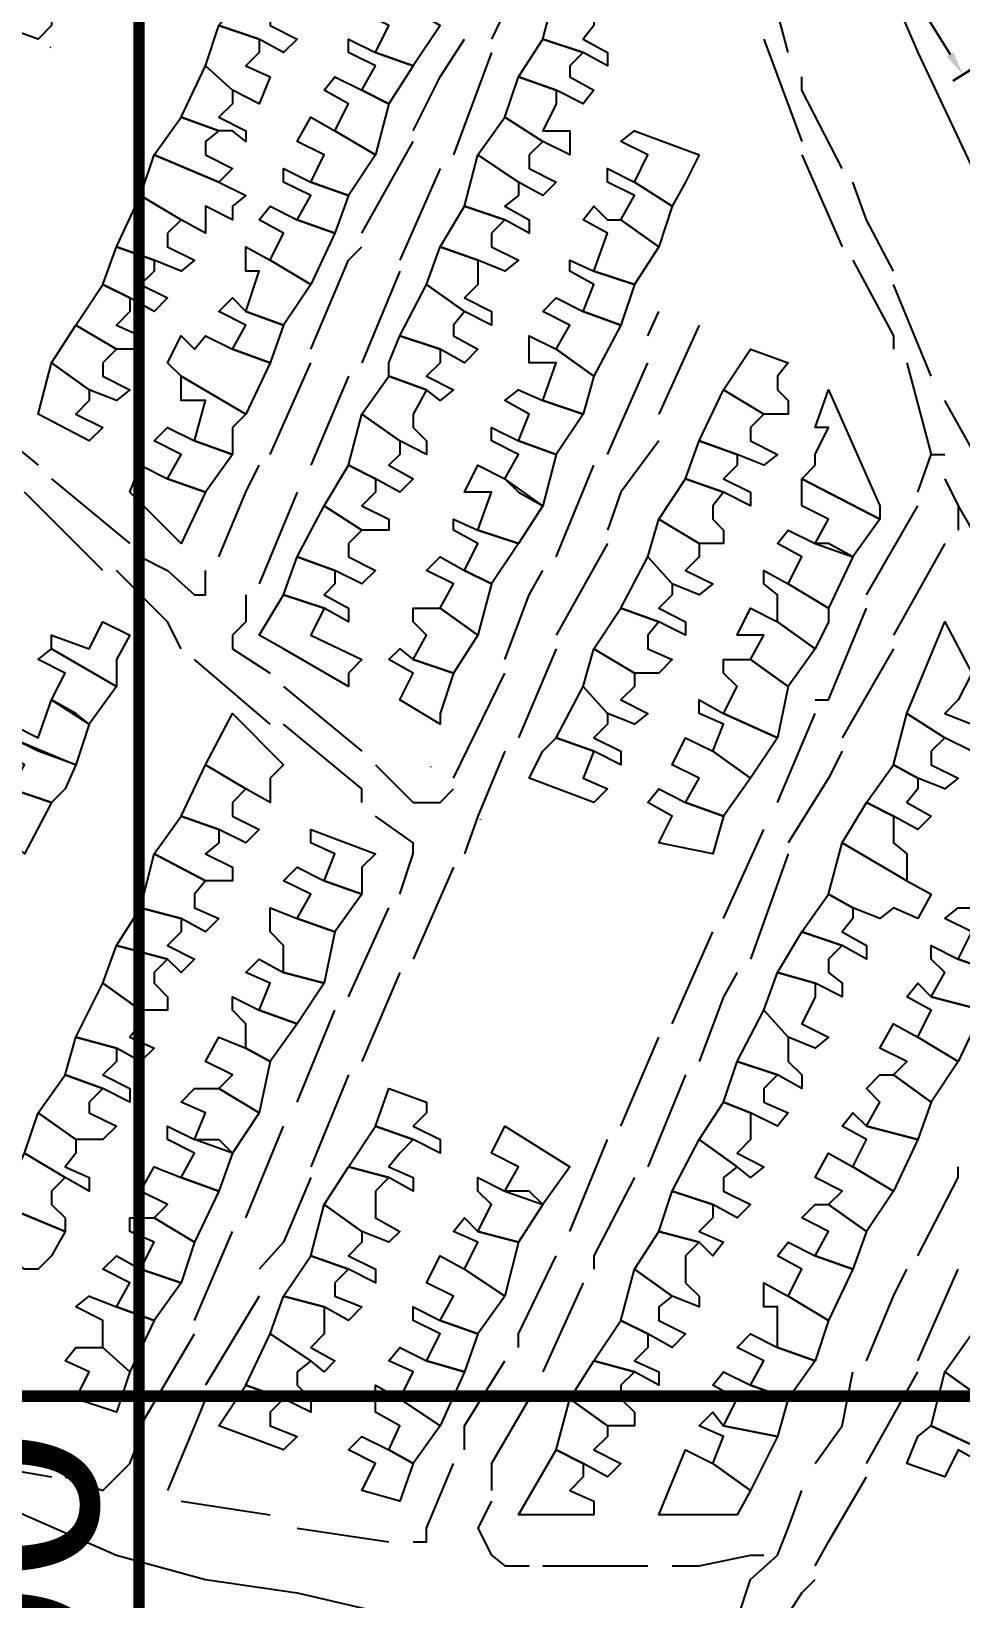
# Model space of a CAD drawing. Header units: millimetres. Extents: x -3588 to 75209, y -3737 to 38254.
# Drawn here: x 6594.7 to 6691.9, y 5606.2 to 5770.2 of the extents above; entities that cross this region are included whole.
import ezdxf

# ---------------------------------------------------------------- set-up
doc = ezdxf.new("R2010")
doc.units = ezdxf.units.MM
doc.layers.add('P', color=253, linetype='Continuous')
doc.layers.add('T', color=7, linetype='Continuous')
doc.dimstyles.new('ISO-25', dxfattribs={"dimtxt": 2.5, "dimasz": 2.5, "dimexe": 1.25, "dimexo": 0.625, "dimtad": 1, "dimtxsty": 'Standard', "dimcen": 2.5, "dimadec": 0, "dimazin": 0, "dimtfac": 1, "dimtmove": 0, "dimatfit": 3, "dimfxl": 1, "dimarcsym": 0})

# ---------------------------------------------------------------- blocks, each defined once
blk = doc.blocks.new('*D222')
at = {"color": 0, "lineweight": -2, "transparency": 16777216}
for p, q in [((6679.85, 5789.6), (6676.93, 5787.78)), ((6679.31, 5786.32), (6690.84, 5767.79)), ((6694.02, 5766.83), (6691.1, 5765.01))]:
    blk.add_line(p, q, dxfattribs=at)
at = {"color": 0, "transparency": 16777216}
for points in [[(6679.66, 5786.54), (6678.96, 5786.1), (6677.99, 5788.44)], [(6691.19, 5768.01), (6690.48, 5767.57), (6692.16, 5765.67)]]:
    blk.add_solid(points, dxfattribs=at)
at = {"layer": 'Defpoints', "color": 0, "transparency": 16777216}
for p in [(6680.38, 5789.93), (6694.55, 5767.16), (6692.16, 5765.67)]:
    blk.add_point(p, dxfattribs=at)
at = {"color": 0, "transparency": 16777216, "insert": (6686.84, 5778.16), "char_height": 2.5, "attachment_point": 5, "rotation": 301.8892}
blk.add_mtext('26,82', dxfattribs=at)
blk = doc.blocks.new('*D824')
at = {"color": 0, "lineweight": -2, "transparency": 16777216}
for p, q in [((6679.86, 5789.56), (6676.94, 5787.74)), ((6679.32, 5786.28), (6690.85, 5767.75)), ((6694.03, 5766.79), (6691.11, 5764.97))]:
    blk.add_line(p, q, dxfattribs=at)
at = {"color": 0, "transparency": 16777216}
for points in [[(6679.68, 5786.5), (6678.97, 5786.06), (6678, 5788.4)], [(6691.2, 5767.97), (6690.5, 5767.53), (6692.17, 5765.63)]]:
    blk.add_solid(points, dxfattribs=at)
at = {"layer": 'Defpoints', "color": 0, "transparency": 16777216}
for p in [(6680.39, 5789.89), (6694.56, 5767.12), (6692.17, 5765.63)]:
    blk.add_point(p, dxfattribs=at)
at = {"color": 0, "transparency": 16777216, "insert": (6686.85, 5778.12), "char_height": 2.5, "attachment_point": 5, "rotation": 301.8892}
blk.add_mtext('26,82', dxfattribs=at)

msp = doc.modelspace()

# ---------------------------------------------------------------- linework, layer by layer
for p, q in [((6596.694, 5768.504), (6596.754, 5768.583)), ((6636.488, 5693.201), (6636.547, 5693.28)), ((6641.691, 5687.667), (6641.75, 5687.746))]:
    msp.add_line(p, q)
at = {"layer": 'P', "const_width": 1.2}
for points in [[(6605.975, -522.389), (6605.975, 8803.839)], [(-1527.836, 5627.376), (13672.794, 5627.376)]]:
    msp.add_lwpolyline(points, dxfattribs=at)
at = {"layer": 'P'}
for points in [[(6678.121, 5789.707), (6687.436, 5767.974), (6697.038, 5747.649), (6702.399, 5732.686), (6714.546, 5708.408), (6718.771, 5697.686)], [(6594.006, 5776.168), (6598.231, 5774.744), (6596.822, 5773.335), (6596.822, 5772.215), (6596.822, 5770.791), (6595.414, 5769.382), (6591.461, 5770.791), (6592.598, 5774.744), (6591.461, 5774.744), (6591.461, 5777.576), (6594.006, 5776.168)], [(6646.786, 5778.985), (6646.786, 5777.576), (6642.833, 5769.382)], [(6673.896, 5767.974), (6671.352, 5777.576)], [(6619.692, 5772.215), (6619.692, 5770.791), (6622.508, 5769.382), (6621.1, 5767.974), (6618.556, 5769.382), (6614.331, 5770.791), (6617.147, 5774.744), (6621.1, 5773.335), (6619.692, 5772.215)], [(6633.247, 5773.335), (6637.472, 5770.791), (6634.655, 5766.566), (6630.702, 5767.974), (6632.111, 5770.791), (6629.294, 5772.215), (6630.702, 5774.744), (6633.247, 5773.335)], [(6653.572, 5770.791), (6652.435, 5769.382), (6654.98, 5767.974), (6654.98, 5766.566), (6652.435, 5767.974), (6648.21, 5769.382), (6649.619, 5774.744), (6653.572, 5772.215), (6653.572, 5770.791)], [(6618.556, 5767.974), (6617.147, 5766.566), (6619.692, 5765.429), (6618.556, 5762.613), (6615.739, 5764.021), (6612.922, 5766.566), (6614.331, 5770.791), (6618.556, 5769.382), (6618.556, 5767.974)], [(6630.702, 5767.974), (6634.655, 5766.566), (6632.111, 5762.613), (6629.294, 5764.021), (6630.702, 5766.566), (6627.886, 5767.974), (6627.886, 5769.382), (6630.702, 5767.974)], [(6634.655, 5759.78), (6637.472, 5765.429), (6640.017, 5769.382)], [(6651.027, 5766.566), (6651.027, 5765.429), (6653.572, 5764.021), (6652.435, 5762.613), (6649.619, 5764.021), (6645.666, 5765.429), (6648.21, 5769.382), (6652.435, 5767.974), (6651.027, 5766.566)], [(6671.352, 5769.382), (6675.305, 5758.66)], [(6642.833, 5767.974), (6638.88, 5757.251)], [(6615.739, 5762.613), (6614.331, 5761.204), (6617.147, 5759.78), (6617.147, 5758.66), (6615.739, 5759.78), (6614.331, 5759.78), (6610.378, 5761.204), (6612.922, 5766.566), (6615.739, 5764.021), (6615.739, 5762.613)], [(6629.294, 5764.021), (6632.111, 5762.613), (6630.702, 5757.251), (6626.461, 5759.78), (6627.886, 5762.613), (6625.341, 5764.021), (6626.461, 5765.429), (6629.294, 5764.021)], [(6649.619, 5762.613), (6648.21, 5759.78), (6651.027, 5759.78), (6651.027, 5757.251), (6648.21, 5758.66), (6644.257, 5761.204), (6645.666, 5765.429), (6649.619, 5764.021), (6649.619, 5762.613)], [(6679.53, 5755.843), (6675.305, 5764.021), (6675.305, 5765.429)], [(6612.922, 5758.66), (6612.922, 5757.251), (6615.739, 5755.843), (6614.331, 5754.419), (6607.561, 5757.251), (6610.378, 5761.204), (6614.331, 5759.78), (6612.922, 5758.66)], [(6626.461, 5759.78), (6630.702, 5757.251), (6627.886, 5753.011), (6623.933, 5754.419), (6625.341, 5757.251), (6622.508, 5758.66), (6623.933, 5761.204), (6626.461, 5759.78)], [(6646.786, 5757.251), (6646.786, 5755.843), (6649.619, 5754.419), (6648.21, 5753.011), (6645.666, 5754.419), (6641.425, 5757.251), (6644.257, 5761.204), (6648.21, 5758.66), (6646.786, 5757.251)], [(6663.158, 5754.419), (6661.75, 5751.89), (6657.797, 5754.419), (6659.205, 5757.251), (6656.388, 5758.66), (6657.797, 5759.78), (6664.582, 5757.251), (6663.158, 5754.419)], [(6629.294, 5749.058), (6634.655, 5758.66)], [(6614.331, 5754.419), (6617.147, 5753.011), (6615.739, 5751.89), (6615.739, 5750.466), (6612.922, 5751.89), (6612.922, 5749.058), (6610.378, 5750.466), (6606.137, 5753.011), (6607.561, 5757.251), (6614.331, 5754.419)], [(6645.666, 5753.011), (6644.257, 5751.89), (6646.786, 5750.466), (6646.786, 5749.058), (6644.257, 5750.466), (6640.017, 5751.89), (6641.425, 5757.251), (6645.666, 5754.419), (6645.666, 5753.011)], [(6675.305, 5757.251), (6679.53, 5747.649)], [(6623.933, 5754.419), (6627.886, 5753.011), (6626.461, 5749.058), (6622.508, 5750.466), (6623.933, 5753.011), (6621.1, 5754.419), (6621.1, 5755.843), (6623.933, 5754.419)], [(6637.472, 5755.843), (6633.247, 5746.241)], [(6657.797, 5754.419), (6661.75, 5751.89), (6660.341, 5747.649), (6656.388, 5750.466), (6657.797, 5753.011), (6654.98, 5754.419), (6654.98, 5755.843), (6657.797, 5754.419)], [(6608.969, 5749.058), (6608.969, 5747.649), (6611.786, 5746.241), (6610.378, 5745.105), (6607.561, 5746.241), (6603.608, 5747.649), (6606.137, 5753.011), (6610.378, 5750.466), (6608.969, 5749.058)], [(6684.907, 5745.105), (6682.074, 5750.466), (6680.666, 5754.419)], [(6622.508, 5750.466), (6626.461, 5749.058), (6623.933, 5743.696), (6619.692, 5746.241), (6621.1, 5749.058), (6618.556, 5750.466), (6619.692, 5751.89), (6622.508, 5750.466)], [(6642.833, 5749.058), (6642.833, 5747.649), (6645.666, 5746.241), (6644.257, 5745.105), (6641.425, 5746.241), (6637.472, 5747.649), (6640.017, 5751.89), (6644.257, 5750.466), (6642.833, 5749.058)], [(6656.388, 5750.466), (6660.341, 5747.649), (6657.797, 5743.696), (6653.572, 5745.105), (6654.98, 5749.058), (6652.435, 5750.466), (6653.572, 5751.89), (6654.98, 5750.466), (6656.388, 5750.466)], [(6607.561, 5745.105), (6606.137, 5743.696), (6608.969, 5742.288), (6607.561, 5740.88), (6605.016, 5742.288), (6602.184, 5743.696), (6603.608, 5747.649), (6607.561, 5746.241), (6607.561, 5745.105)], [(6619.692, 5746.241), (6623.933, 5743.696), (6621.1, 5739.455), (6617.147, 5740.88), (6618.556, 5745.105), (6617.147, 5745.105), (6617.147, 5747.649), (6619.692, 5746.241)], [(6623.933, 5736.927), (6627.886, 5746.241), (6629.294, 5747.649)], [(6641.425, 5743.696), (6640.017, 5742.288), (6642.833, 5740.88), (6642.833, 5739.455), (6640.017, 5740.88), (6636.064, 5743.696), (6637.472, 5747.649), (6641.425, 5746.241), (6641.425, 5743.696)], [(6633.247, 5745.105), (6629.294, 5735.518)], [(6653.572, 5745.105), (6657.797, 5743.696), (6656.388, 5739.455), (6652.435, 5740.88), (6653.572, 5743.696), (6651.027, 5745.105), (6651.027, 5746.241), (6653.572, 5745.105)], [(6680.666, 5746.241), (6684.907, 5738.335), (6684.907, 5736.927)], [(6605.016, 5740.88), (6603.608, 5739.455), (6606.137, 5738.335), (6606.137, 5736.927), (6603.608, 5736.927), (6599.367, 5739.455), (6602.184, 5743.696), (6605.016, 5742.288), (6605.016, 5740.88)], [(6638.88, 5739.455), (6638.88, 5738.335), (6641.425, 5736.927), (6640.017, 5735.518), (6637.472, 5736.927), (6633.247, 5738.335), (6636.064, 5743.696), (6640.017, 5740.88), (6638.88, 5739.455)], [(6688.86, 5734.094), (6684.907, 5743.696)], [(6617.147, 5740.88), (6621.1, 5739.455), (6619.692, 5735.518), (6615.739, 5736.927), (6617.147, 5739.455), (6614.331, 5740.88), (6615.739, 5742.288), (6617.147, 5740.88)], [(6652.435, 5740.88), (6656.388, 5739.455), (6653.572, 5734.094), (6649.619, 5736.927), (6651.027, 5739.455), (6648.21, 5740.88), (6649.619, 5742.288), (6652.435, 5740.88)], [(6659.205, 5738.335), (6660.341, 5740.88)], [(6602.184, 5735.518), (6602.184, 5734.094), (6605.016, 5732.686), (6603.608, 5731.566), (6600.775, 5732.686), (6596.822, 5735.518), (6599.367, 5739.455), (6603.608, 5736.927), (6602.184, 5735.518)], [(6615.739, 5736.927), (6619.692, 5735.518), (6617.147, 5730.141), (6610.378, 5734.094), (6608.969, 5735.518), (6610.378, 5738.335), (6611.786, 5736.927), (6612.922, 5738.335), (6615.739, 5736.927)], [(6637.472, 5735.518), (6636.064, 5734.094), (6638.88, 5732.686), (6637.472, 5731.566), (6636.064, 5732.686), (6632.111, 5734.094), (6632.111, 5735.518), (6633.247, 5738.335), (6637.472, 5736.927), (6637.472, 5735.518)], [(6649.619, 5736.927), (6653.572, 5734.094), (6652.435, 5730.141), (6648.21, 5731.566), (6649.619, 5735.518), (6646.786, 5735.518), (6646.786, 5738.335), (6649.619, 5736.927)], [(6664.582, 5739.455), (6660.341, 5730.141)], [(6672.76, 5734.094), (6672.76, 5732.686), (6673.896, 5731.566), (6673.896, 5730.141), (6671.352, 5730.141), (6667.111, 5732.686), (6669.943, 5736.927), (6673.896, 5735.518), (6672.76, 5734.094)], [(6600.775, 5731.566), (6599.367, 5730.141), (6602.184, 5728.733), (6600.775, 5727.325), (6595.414, 5730.141), (6596.822, 5735.518), (6600.775, 5732.686), (6600.775, 5731.566)], [(6619.692, 5725.916), (6623.933, 5735.518)], [(6654.98, 5725.916), (6659.205, 5735.518)], [(6686.315, 5735.518), (6688.86, 5725.916)], [(6615.739, 5728.733), (6615.739, 5725.916), (6611.786, 5727.325), (6612.922, 5731.566), (6610.378, 5731.566), (6610.378, 5734.094), (6617.147, 5730.141), (6615.739, 5728.733)], [(6627.886, 5734.094), (6623.933, 5724.78)], [(6634.655, 5730.141), (6634.655, 5728.733), (6636.064, 5727.325), (6636.064, 5725.916), (6633.247, 5727.325), (6629.294, 5730.141), (6632.111, 5734.094), (6636.064, 5732.686), (6634.655, 5730.141)], [(6587.236, 5731.566), (6595.414, 5724.78)], [(6648.21, 5731.566), (6652.435, 5730.141), (6649.619, 5725.916), (6645.666, 5727.325), (6646.786, 5730.141), (6644.257, 5731.566), (6645.666, 5732.686), (6648.21, 5731.566)], [(6669.943, 5728.733), (6669.943, 5727.325), (6672.76, 5725.916), (6671.352, 5724.78), (6668.535, 5725.916), (6664.582, 5727.325), (6667.111, 5732.686), (6671.352, 5730.141), (6669.943, 5728.733)], [(6683.483, 5720.555), (6683.483, 5719.131), (6675.305, 5723.372), (6676.713, 5724.78), (6676.713, 5725.916), (6678.121, 5728.733), (6676.713, 5728.733), (6678.121, 5732.686), (6683.483, 5720.555)], [(6695.629, 5721.963), (6690.268, 5731.566)], [(6633.247, 5725.916), (6632.111, 5724.78), (6634.655, 5723.372), (6633.247, 5721.963), (6630.702, 5723.372), (6627.886, 5724.78), (6629.294, 5730.141), (6633.247, 5727.325), (6633.247, 5725.916)], [(6611.786, 5727.325), (6615.739, 5725.916), (6612.922, 5721.963), (6608.969, 5723.372), (6610.378, 5725.916), (6607.561, 5727.325), (6608.969, 5728.733), (6611.786, 5727.325)], [(6642.833, 5727.325), (6642.833, 5728.733), (6645.666, 5727.325), (6649.619, 5725.916), (6648.21, 5720.555), (6644.257, 5723.372), (6645.666, 5725.916), (6642.833, 5727.325)], [(6660.341, 5727.325), (6656.388, 5721.963), (6654.98, 5718.01)], [(6668.535, 5724.78), (6667.111, 5723.372), (6669.943, 5721.963), (6669.943, 5720.555), (6667.111, 5721.963), (6663.158, 5723.372), (6664.582, 5727.325), (6668.535, 5725.916), (6668.535, 5724.78)], [(6687.436, 5721.963), (6688.86, 5725.916)], [(6688.86, 5725.916), (6690.268, 5725.916)], [(6596.822, 5723.372), (6605.016, 5716.602)], [(6608.969, 5723.372), (6612.922, 5721.963), (6610.378, 5716.602), (6605.016, 5721.963), (6606.137, 5724.78), (6608.969, 5723.372)], [(6614.331, 5715.194), (6617.147, 5721.963), (6618.556, 5724.78)], [(6630.702, 5721.963), (6629.294, 5720.555), (6632.111, 5719.131), (6632.111, 5718.01), (6629.294, 5718.01), (6625.341, 5720.555), (6627.886, 5724.78), (6630.702, 5723.372), (6630.702, 5721.963)], [(6645.666, 5721.963), (6648.21, 5720.555), (6645.666, 5716.602), (6641.425, 5718.01), (6642.833, 5721.963), (6640.017, 5721.963), (6641.425, 5724.78), (6644.257, 5723.372), (6645.666, 5721.963)], [(6649.619, 5715.194), (6653.572, 5724.78)], [(6665.991, 5720.555), (6665.991, 5719.131), (6667.111, 5718.01), (6667.111, 5716.602), (6664.582, 5716.602), (6660.341, 5719.131), (6663.158, 5723.372), (6667.111, 5721.963), (6665.991, 5720.555)], [(6678.121, 5716.602), (6676.713, 5716.602), (6678.121, 5719.131), (6675.305, 5720.555), (6675.305, 5723.372), (6683.483, 5719.131), (6680.666, 5715.194), (6678.121, 5716.602)], [(6690.268, 5723.372), (6691.676, 5720.555)], [(6602.184, 5713.769), (6599.367, 5716.602), (6594.006, 5721.963)], [(6622.508, 5721.963), (6618.556, 5712.361)], [(6627.886, 5716.602), (6627.886, 5715.194), (6630.702, 5713.769), (6629.294, 5712.361), (6626.461, 5713.769), (6622.508, 5715.194), (6625.341, 5720.555), (6629.294, 5718.01), (6627.886, 5716.602)], [(6682.074, 5711.241), (6687.436, 5720.555)], [(6691.676, 5720.555), (6697.038, 5711.241)], [(6691.676, 5720.555), (6691.676, 5718.01)], [(6641.425, 5718.01), (6645.666, 5716.602), (6642.833, 5712.361), (6640.017, 5713.769), (6641.425, 5716.602), (6638.88, 5718.01), (6638.88, 5719.131), (6641.425, 5718.01)], [(6664.582, 5715.194), (6663.158, 5713.769), (6665.991, 5712.361), (6664.582, 5711.241), (6661.75, 5712.361), (6659.205, 5715.194), (6660.341, 5719.131), (6664.582, 5716.602), (6664.582, 5715.194)], [(6676.713, 5716.602), (6680.666, 5715.194), (6678.121, 5709.816), (6673.896, 5712.361), (6675.305, 5715.194), (6672.76, 5716.602), (6673.896, 5718.01), (6676.713, 5716.602)], [(6606.137, 5715.194), (6608.969, 5713.769), (6611.786, 5711.241), (6612.922, 5711.241), (6612.922, 5713.769)], [(6626.461, 5712.361), (6625.341, 5711.241), (6627.886, 5709.816), (6627.886, 5708.408), (6625.341, 5709.816), (6621.1, 5711.241), (6622.508, 5715.194), (6626.461, 5713.769), (6626.461, 5712.361)], [(6640.017, 5713.769), (6642.833, 5712.361), (6641.425, 5707), (6637.472, 5709.816), (6638.88, 5712.361), (6636.064, 5713.769), (6637.472, 5715.194), (6640.017, 5713.769)], [(6654.98, 5716.602), (6649.619, 5707)], [(6661.75, 5711.241), (6660.341, 5709.816), (6663.158, 5708.408), (6663.158, 5707), (6660.341, 5708.408), (6656.388, 5709.816), (6659.205, 5715.194), (6661.75, 5712.361), (6661.75, 5711.241)], [(6690.268, 5716.602), (6684.907, 5707)], [(6610.378, 5705.592), (6608.969, 5708.408), (6603.608, 5713.769)], [(6644.257, 5704.455), (6646.786, 5711.241), (6648.21, 5713.769)], [(6673.896, 5712.361), (6678.121, 5709.816), (6678.121, 5708.408), (6676.713, 5705.592), (6672.76, 5708.408), (6672.76, 5711.241), (6671.352, 5712.361), (6671.352, 5713.769), (6673.896, 5712.361)], [(6617.147, 5711.241), (6617.147, 5708.408), (6615.739, 5707), (6615.739, 5705.592), (6619.692, 5703.047)], [(6627.886, 5703.047), (6627.886, 5701.639), (6621.1, 5705.592), (6618.556, 5707), (6621.1, 5711.241), (6625.341, 5709.816), (6623.933, 5707), (6629.294, 5704.455), (6627.886, 5703.047)], [(6637.472, 5709.816), (6641.425, 5707), (6638.88, 5703.047), (6634.655, 5704.455), (6636.064, 5707), (6634.655, 5708.408), (6634.655, 5709.816), (6637.472, 5709.816)], [(6659.205, 5707), (6659.205, 5705.592), (6661.75, 5704.455), (6660.341, 5703.047), (6657.797, 5703.047), (6653.572, 5705.592), (6656.388, 5709.816), (6660.341, 5708.408), (6659.205, 5707)], [(6672.76, 5708.408), (6676.713, 5705.592), (6673.896, 5701.639), (6669.943, 5704.455), (6671.352, 5707), (6668.535, 5707), (6669.943, 5709.816), (6672.76, 5708.408)], [(6676.713, 5700.23), (6678.121, 5700.23), (6682.074, 5709.816)], [(6603.608, 5704.455), (6603.608, 5701.639), (6596.822, 5705.592), (6596.822, 5707), (6600.775, 5705.592), (6602.184, 5708.408), (6605.016, 5707), (6603.608, 5704.455)], [(6691.676, 5700.23), (6690.268, 5698.806), (6693.085, 5697.686), (6693.085, 5694.869), (6690.268, 5696.277), (6686.315, 5698.806), (6690.268, 5708.408), (6693.085, 5703.047), (6691.676, 5700.23)], [(6599.367, 5698.806), (6596.822, 5700.23), (6598.231, 5703.047), (6595.414, 5704.455), (6596.822, 5705.592), (6603.608, 5701.639), (6600.775, 5697.686), (6599.367, 5698.806)], [(6634.655, 5704.455), (6638.88, 5703.047), (6637.472, 5698.806), (6637.472, 5697.686), (6633.247, 5700.23), (6634.655, 5703.047), (6632.111, 5704.455), (6633.247, 5705.592), (6634.655, 5704.455)], [(6649.619, 5705.592), (6645.666, 5696.277)], [(6657.797, 5701.639), (6656.388, 5700.23), (6659.205, 5698.806), (6657.797, 5697.686), (6654.98, 5698.806), (6652.435, 5701.639), (6653.572, 5705.592), (6657.797, 5703.047), (6657.797, 5701.639)], [(6684.907, 5705.592), (6679.53, 5696.277)], [(6619.692, 5697.686), (6611.786, 5704.455)], [(6669.943, 5704.455), (6673.896, 5701.639), (6672.76, 5696.277), (6667.111, 5698.806), (6668.535, 5701.639), (6667.111, 5703.047), (6667.111, 5704.455), (6669.943, 5704.455)], [(6638.88, 5692.036), (6644.257, 5703.047)], [(6621.1, 5701.639), (6629.294, 5694.869)], [(6654.98, 5697.686), (6653.572, 5696.277), (6656.388, 5694.869), (6656.388, 5693.445), (6653.572, 5694.869), (6649.619, 5696.277), (6652.435, 5701.639), (6654.98, 5698.806), (6654.98, 5697.686)], [(6595.414, 5694.869), (6592.598, 5696.277), (6592.598, 5697.686), (6595.414, 5696.277), (6596.822, 5700.23), (6600.775, 5697.686), (6599.367, 5693.445), (6595.414, 5694.869)], [(6619.692, 5692.036), (6619.692, 5689.492), (6617.147, 5690.916), (6612.922, 5693.445), (6615.739, 5698.806), (6621.1, 5693.445), (6619.692, 5692.036)], [(6667.111, 5698.806), (6672.76, 5696.277), (6669.943, 5692.036), (6665.991, 5694.869), (6667.111, 5697.686), (6664.582, 5698.806), (6664.582, 5700.23), (6667.111, 5698.806)], [(6672.76, 5689.492), (6676.713, 5698.806)], [(6688.86, 5694.869), (6688.86, 5693.445), (6691.676, 5692.036), (6690.268, 5690.916), (6687.436, 5692.036), (6684.907, 5693.445), (6686.315, 5698.806), (6690.268, 5696.277), (6688.86, 5694.869)], [(6629.294, 5689.492), (6629.294, 5690.916), (6621.1, 5697.686)], [(6598.231, 5690.916), (6596.822, 5689.492), (6592.598, 5690.916), (6594.006, 5693.445), (6591.461, 5694.869), (6592.598, 5696.277), (6599.367, 5693.445), (6598.231, 5690.916)], [(6648.21, 5694.869), (6649.619, 5696.277), (6653.572, 5694.869), (6652.435, 5692.036), (6654.98, 5690.916), (6653.572, 5689.492), (6646.786, 5692.036), (6648.21, 5694.869)], [(6665.991, 5694.869), (6669.943, 5692.036), (6667.111, 5688.083), (6663.158, 5689.492), (6664.582, 5692.036), (6661.75, 5693.445), (6663.158, 5696.277), (6665.991, 5694.869)], [(6644.257, 5694.869), (6641.425, 5688.083), (6640.017, 5684.131)], [(6679.53, 5694.869), (6678.121, 5692.036), (6673.896, 5685.267)], [(6615.739, 5689.492), (6615.739, 5688.083), (6618.556, 5686.675), (6617.147, 5685.267), (6614.331, 5686.675), (6610.378, 5688.083), (6612.922, 5693.445), (6617.147, 5690.916), (6615.739, 5689.492)], [(6630.702, 5693.445), (6634.655, 5689.492), (6636.064, 5689.492), (6637.472, 5689.492), (6638.88, 5690.916)], [(6687.436, 5690.916), (6686.315, 5689.492), (6688.86, 5688.083), (6687.436, 5686.675), (6684.907, 5688.083), (6682.074, 5689.492), (6684.907, 5693.445), (6687.436, 5692.036), (6687.436, 5690.916)], [(6591.461, 5686.675), (6587.236, 5688.083), (6588.645, 5689.492), (6591.461, 5688.083), (6592.598, 5690.916), (6596.822, 5689.492), (6594.006, 5684.131), (6591.461, 5686.675)], [(6663.158, 5689.492), (6667.111, 5688.083), (6665.991, 5684.131), (6660.341, 5685.267), (6661.75, 5688.083), (6659.205, 5689.492), (6660.341, 5690.916), (6663.158, 5689.492)], [(6684.907, 5686.675), (6684.907, 5685.267), (6686.315, 5684.131), (6686.315, 5681.314), (6679.53, 5685.267), (6682.074, 5689.492), (6684.907, 5688.083), (6684.907, 5686.675)], [(6614.331, 5685.267), (6612.922, 5684.131), (6615.739, 5682.722), (6615.739, 5681.314), (6612.922, 5681.314), (6607.561, 5684.131), (6610.378, 5688.083), (6614.331, 5686.675), (6614.331, 5685.267)], [(6633.247, 5679.906), (6634.655, 5684.131), (6634.655, 5685.267), (6630.702, 5688.083)], [(6629.294, 5682.722), (6629.294, 5679.906), (6625.341, 5681.314), (6626.461, 5684.131), (6623.933, 5685.267), (6623.933, 5686.675), (6630.702, 5684.131), (6629.294, 5682.722)], [(6667.111, 5677.361), (6671.352, 5686.675)], [(6611.786, 5679.906), (6611.786, 5678.481), (6614.331, 5677.361), (6612.922, 5675.953), (6610.378, 5677.361), (6606.137, 5678.481), (6607.561, 5684.131), (6612.922, 5681.314), (6611.786, 5679.906)], [(6673.896, 5684.131), (6669.943, 5673.12)], [(6686.315, 5681.314), (6688.86, 5679.906), (6687.436, 5677.361), (6684.907, 5678.481), (6683.483, 5677.361), (6680.666, 5678.481), (6678.121, 5679.906), (6679.53, 5685.267), (6686.315, 5681.314)], [(6625.341, 5681.314), (6629.294, 5679.906), (6626.461, 5675.953), (6622.508, 5677.361), (6623.933, 5679.906), (6621.1, 5681.314), (6622.508, 5682.722), (6625.341, 5681.314)], [(6638.88, 5682.722), (6634.655, 5673.12)], [(6680.666, 5677.361), (6679.53, 5675.953), (6682.074, 5674.544), (6682.074, 5673.12), (6679.53, 5674.544), (6675.305, 5675.953), (6678.121, 5679.906), (6680.666, 5678.481), (6680.666, 5677.361)], [(6610.378, 5675.953), (6608.969, 5674.544), (6611.786, 5673.12), (6610.378, 5671.712), (6608.969, 5673.12), (6603.608, 5674.544), (6606.137, 5678.481), (6610.378, 5677.361), (6610.378, 5675.953)], [(6622.508, 5677.361), (6626.461, 5675.953), (6625.341, 5670.591), (6621.1, 5671.712), (6621.1, 5674.544), (6619.692, 5675.953), (6619.692, 5678.481), (6622.508, 5677.361)], [(6627.886, 5669.167), (6632.111, 5678.481)], [(6694.221, 5678.481), (6698.446, 5675.953), (6695.629, 5671.712), (6691.676, 5673.12), (6693.085, 5675.953), (6690.268, 5677.361), (6691.676, 5678.481), (6694.221, 5678.481)], [(6661.75, 5666.35), (6665.991, 5675.953)], [(6678.121, 5673.12), (6678.121, 5671.712), (6679.53, 5670.591), (6679.53, 5669.167), (6676.713, 5670.591), (6672.76, 5671.712), (6675.305, 5675.953), (6679.53, 5674.544), (6678.121, 5673.12)], [(6607.561, 5671.712), (6607.561, 5670.591), (6608.969, 5669.167), (6608.969, 5667.759), (6606.137, 5667.759), (6602.184, 5670.591), (6603.608, 5674.544), (6608.969, 5673.12), (6607.561, 5671.712)], [(6691.676, 5673.12), (6695.629, 5671.712), (6694.221, 5667.759), (6688.86, 5669.167), (6690.268, 5671.712), (6688.86, 5673.12), (6688.86, 5674.544), (6691.676, 5673.12)], [(6621.1, 5671.712), (6625.341, 5670.591), (6622.508, 5666.35), (6618.556, 5667.759), (6619.692, 5670.591), (6617.147, 5671.712), (6618.556, 5673.12), (6621.1, 5671.712)], [(6633.247, 5671.712), (6629.294, 5662.397)], [(6668.535, 5671.712), (6667.111, 5669.167), (6664.582, 5662.397)], [(6676.713, 5669.167), (6675.305, 5666.35), (6678.121, 5664.942), (6676.713, 5663.806), (6673.896, 5664.942), (6671.352, 5667.759), (6672.76, 5671.712), (6676.713, 5670.591), (6676.713, 5669.167)], [(6606.137, 5666.35), (6605.016, 5664.942), (6607.561, 5663.806), (6606.137, 5662.397), (6603.608, 5663.806), (6599.367, 5664.942), (6602.184, 5670.591), (6606.137, 5667.759), (6606.137, 5666.35)], [(6688.86, 5669.167), (6694.221, 5667.759), (6691.676, 5662.397), (6687.436, 5664.942), (6688.86, 5667.759), (6686.315, 5669.167), (6687.436, 5670.591), (6688.86, 5669.167)], [(6618.556, 5667.759), (6622.508, 5666.35), (6619.692, 5662.397), (6617.147, 5663.806), (6617.147, 5666.35), (6615.739, 5667.759), (6615.739, 5669.167), (6618.556, 5667.759)], [(6622.508, 5658.157), (6626.461, 5667.759)], [(6673.896, 5663.806), (6673.896, 5662.397), (6675.305, 5660.989), (6675.305, 5659.581), (6672.76, 5660.989), (6668.535, 5662.397), (6671.352, 5667.759), (6673.896, 5664.942), (6673.896, 5663.806)], [(6687.436, 5664.942), (6691.676, 5662.397), (6688.86, 5658.157), (6684.907, 5660.989), (6686.315, 5662.397), (6683.483, 5663.806), (6684.907, 5666.35), (6687.436, 5664.942)], [(6603.608, 5662.397), (6602.184, 5660.989), (6605.016, 5659.581), (6605.016, 5658.157), (6602.184, 5659.581), (6598.231, 5660.989), (6599.367, 5664.942), (6603.608, 5663.806), (6603.608, 5662.397)], [(6617.147, 5663.806), (6619.692, 5662.397), (6618.556, 5657.036), (6614.331, 5659.581), (6615.739, 5660.989), (6612.922, 5662.397), (6614.331, 5664.942), (6617.147, 5663.806)], [(6656.388, 5655.628), (6660.341, 5664.942)], [(6671.352, 5659.581), (6671.352, 5658.157), (6673.896, 5657.036), (6672.76, 5655.628), (6669.943, 5657.036), (6667.111, 5658.157), (6668.535, 5662.397), (6672.76, 5660.989), (6671.352, 5659.581)], [(6600.775, 5658.157), (6600.775, 5657.036), (6603.608, 5655.628), (6602.184, 5654.22), (6599.367, 5654.22), (6595.414, 5657.036), (6598.231, 5660.989), (6602.184, 5659.581), (6600.775, 5658.157)], [(6614.331, 5659.581), (6618.556, 5657.036), (6615.739, 5652.795), (6611.786, 5654.22), (6612.922, 5657.036), (6610.378, 5658.157), (6611.786, 5659.581), (6614.331, 5659.581)], [(6627.886, 5660.989), (6623.933, 5651.387)], [(6636.064, 5657.036), (6634.655, 5655.628), (6637.472, 5654.22), (6637.472, 5652.795), (6634.655, 5654.22), (6630.702, 5655.628), (6632.111, 5659.581), (6636.064, 5658.157), (6636.064, 5657.036)], [(6663.158, 5660.989), (6659.205, 5651.387)], [(6684.907, 5660.989), (6688.86, 5658.157), (6687.436, 5654.22), (6682.074, 5655.628), (6683.483, 5658.157), (6682.074, 5659.581), (6683.483, 5660.989), (6684.907, 5660.989)], [(6669.943, 5654.22), (6668.535, 5652.795), (6671.352, 5651.387), (6669.943, 5650.267), (6668.535, 5651.387), (6664.582, 5654.22), (6667.111, 5658.157), (6669.943, 5657.036), (6669.943, 5654.22)], [(6599.367, 5652.795), (6598.231, 5651.387), (6600.775, 5650.267), (6600.775, 5648.842), (6598.231, 5650.267), (6594.006, 5652.795), (6595.414, 5657.036), (6599.367, 5654.22), (6599.367, 5652.795)], [(6682.074, 5655.628), (6687.436, 5654.22), (6684.907, 5648.842), (6680.666, 5651.387), (6682.074, 5654.22), (6679.53, 5655.628), (6680.666, 5657.036), (6682.074, 5655.628)], [(6614.331, 5654.22), (6615.739, 5652.795), (6614.331, 5648.842), (6610.378, 5650.267), (6611.786, 5652.795), (6608.969, 5654.22), (6608.969, 5655.628), (6611.786, 5654.22), (6614.331, 5654.22)], [(6617.147, 5646.026), (6621.1, 5655.628)], [(6633.247, 5652.795), (6632.111, 5651.387), (6634.655, 5650.267), (6634.655, 5648.842), (6632.111, 5650.267), (6627.886, 5651.387), (6630.702, 5655.628), (6634.655, 5654.22), (6633.247, 5652.795)], [(6646.786, 5648.842), (6644.257, 5648.842), (6645.666, 5651.387), (6642.833, 5652.795), (6644.257, 5655.628), (6651.027, 5651.387), (6648.21, 5647.434), (6646.786, 5648.842)], [(6651.027, 5644.617), (6654.98, 5654.22)], [(6667.111, 5650.267), (6667.111, 5648.842), (6669.943, 5647.434), (6668.535, 5646.026), (6665.991, 5647.434), (6661.75, 5648.842), (6664.582, 5654.22), (6668.535, 5651.387), (6667.111, 5650.267)], [(6596.822, 5648.842), (6596.822, 5647.434), (6598.231, 5646.026), (6598.231, 5644.617), (6591.461, 5647.434), (6594.006, 5652.795), (6598.231, 5650.267), (6596.822, 5648.842)], [(6610.378, 5650.267), (6614.331, 5648.842), (6611.786, 5643.481), (6607.561, 5646.026), (6608.969, 5647.434), (6606.137, 5648.842), (6607.561, 5651.387), (6610.378, 5650.267)], [(6630.702, 5648.842), (6630.702, 5646.026), (6633.247, 5644.617), (6632.111, 5643.481), (6629.294, 5644.617), (6625.341, 5647.434), (6627.886, 5651.387), (6632.111, 5650.267), (6630.702, 5648.842)], [(6680.666, 5651.387), (6684.907, 5648.842), (6682.074, 5644.617), (6678.121, 5647.434), (6679.53, 5648.842), (6676.713, 5650.267), (6678.121, 5652.795), (6680.666, 5651.387)], [(6687.436, 5642.073), (6691.676, 5650.267), (6691.676, 5651.387)], [(6623.933, 5650.267), (6621.1, 5643.481), (6618.556, 5640.664)], [(6644.257, 5648.842), (6648.21, 5647.434), (6645.666, 5643.481), (6641.425, 5644.617), (6642.833, 5647.434), (6641.425, 5648.842), (6641.425, 5650.267), (6644.257, 5648.842)], [(6657.797, 5650.267), (6653.572, 5642.073), (6653.572, 5640.664)], [(6665.991, 5646.026), (6664.582, 5644.617), (6667.111, 5643.481), (6665.991, 5642.073), (6664.582, 5643.481), (6660.341, 5644.617), (6661.75, 5648.842), (6665.991, 5647.434), (6665.991, 5646.026)], [(6596.822, 5642.073), (6595.414, 5640.664), (6594.006, 5640.664), (6590.053, 5643.481), (6591.461, 5647.434), (6598.231, 5644.617), (6596.822, 5642.073)], [(6629.294, 5643.481), (6627.886, 5642.073), (6630.702, 5640.664), (6630.702, 5639.256), (6627.886, 5640.664), (6623.933, 5642.073), (6625.341, 5647.434), (6629.294, 5644.617), (6629.294, 5643.481)], [(6678.121, 5647.434), (6682.074, 5644.617), (6680.666, 5640.664), (6676.713, 5642.073), (6678.121, 5644.617), (6675.305, 5646.026), (6676.713, 5647.434), (6678.121, 5647.434)], [(6607.561, 5646.026), (6611.786, 5643.481), (6610.378, 5639.256), (6606.137, 5640.664), (6607.561, 5643.481), (6605.016, 5644.617), (6605.016, 5646.026), (6607.561, 5646.026)], [(6641.425, 5644.617), (6645.666, 5643.481), (6644.257, 5637.832), (6640.017, 5640.664), (6641.425, 5643.481), (6638.88, 5644.617), (6640.017, 5646.026), (6641.425, 5644.617)], [(6611.786, 5635.303), (6615.739, 5644.617)], [(6663.158, 5642.073), (6663.158, 5639.256), (6664.582, 5637.832), (6664.582, 5636.712), (6661.75, 5637.832), (6657.797, 5640.664), (6660.341, 5644.617), (6664.582, 5643.481), (6663.158, 5642.073)], [(6676.713, 5642.073), (6680.666, 5640.664), (6678.121, 5635.303), (6673.896, 5637.832), (6675.305, 5640.664), (6672.76, 5642.073), (6673.896, 5643.481), (6676.713, 5642.073)], [(6606.137, 5640.664), (6610.378, 5639.256), (6607.561, 5635.303), (6603.608, 5636.712), (6605.016, 5639.256), (6602.184, 5640.664), (6603.608, 5642.073), (6606.137, 5640.664)], [(6626.461, 5639.256), (6626.461, 5637.832), (6629.294, 5636.712), (6627.886, 5635.303), (6625.341, 5636.712), (6621.1, 5637.832), (6623.933, 5642.073), (6627.886, 5640.664), (6626.461, 5639.256)], [(6640.017, 5640.664), (6644.257, 5637.832), (6641.425, 5633.895), (6637.472, 5635.303), (6638.88, 5637.832), (6636.064, 5639.256), (6637.472, 5642.073), (6640.017, 5640.664)], [(6645.666, 5632.471), (6645.666, 5633.895), (6649.619, 5642.073)], [(6660.341, 5636.712), (6660.341, 5635.303), (6663.158, 5633.895), (6661.75, 5632.471), (6659.205, 5633.895), (6656.388, 5635.303), (6657.797, 5640.664), (6661.75, 5637.832), (6660.341, 5636.712)], [(6682.074, 5631.062), (6684.907, 5637.832), (6686.315, 5640.664)], [(6687.436, 5631.062), (6691.676, 5640.664)], [(6652.435, 5639.256), (6648.21, 5629.942)], [(6673.896, 5637.832), (6678.121, 5635.303), (6676.713, 5631.062), (6672.76, 5632.471), (6672.76, 5636.712), (6671.352, 5636.712), (6671.352, 5639.256), (6673.896, 5637.832)], [(6603.608, 5636.712), (6607.561, 5635.303), (6605.016, 5629.942), (6602.184, 5632.471), (6602.184, 5635.303), (6599.367, 5636.712), (6600.775, 5637.832), (6603.608, 5636.712)], [(6618.556, 5637.832), (6612.922, 5628.518)], [(6625.341, 5633.895), (6623.933, 5632.471), (6626.461, 5631.062), (6625.341, 5629.942), (6623.933, 5631.062), (6619.692, 5633.895), (6621.1, 5637.832), (6625.341, 5636.712), (6625.341, 5633.895)], [(6637.472, 5635.303), (6641.425, 5633.895), (6640.017, 5629.942), (6636.064, 5631.062), (6637.472, 5633.895), (6634.655, 5635.303), (6634.655, 5636.712), (6637.472, 5635.303)], [(6659.205, 5632.471), (6657.797, 5631.062), (6660.341, 5629.942), (6660.341, 5628.518), (6657.797, 5629.942), (6653.572, 5631.062), (6656.388, 5635.303), (6659.205, 5633.895), (6659.205, 5632.471)], [(6606.137, 5624.293), (6611.786, 5633.895)], [(6622.508, 5629.942), (6622.508, 5628.518), (6623.933, 5627.109), (6623.933, 5625.701), (6621.1, 5627.109), (6617.147, 5628.518), (6619.692, 5633.895), (6623.933, 5631.062), (6622.508, 5629.942)], [(6672.76, 5632.471), (6676.713, 5631.062), (6673.896, 5627.109), (6669.943, 5628.518), (6671.352, 5631.062), (6668.535, 5632.471), (6669.943, 5633.895), (6672.76, 5632.471)], [(6698.446, 5629.942), (6695.629, 5629.942), (6694.221, 5627.109), (6690.268, 5629.942), (6693.085, 5633.895), (6699.854, 5631.062), (6698.446, 5629.942)], [(6602.184, 5632.471), (6605.016, 5629.942), (6603.608, 5625.701), (6599.367, 5627.109), (6600.775, 5629.942), (6598.231, 5631.062), (6599.367, 5632.471), (6602.184, 5632.471)], [(6636.064, 5631.062), (6640.017, 5629.942), (6637.472, 5624.293), (6633.247, 5627.109), (6634.655, 5629.942), (6632.111, 5631.062), (6633.247, 5632.471), (6636.064, 5631.062)], [(6640.017, 5621.748), (6640.017, 5624.293), (6644.257, 5631.062)], [(6656.388, 5628.518), (6656.388, 5627.109), (6657.797, 5625.701), (6657.797, 5624.293), (6654.98, 5624.293), (6651.027, 5627.109), (6653.572, 5631.062), (6657.797, 5629.942), (6656.388, 5628.518)], [(6669.943, 5628.518), (6673.896, 5627.109), (6672.76, 5623.156), (6667.111, 5624.293), (6668.535, 5627.109), (6665.991, 5628.518), (6667.111, 5629.942), (6669.943, 5628.518)], [(6676.713, 5620.34), (6679.53, 5624.293), (6680.666, 5629.942)], [(6682.074, 5620.34), (6687.436, 5629.942)], [(6694.221, 5625.701), (6693.085, 5624.293), (6695.629, 5623.156), (6694.221, 5621.748), (6688.86, 5624.293), (6690.268, 5629.942), (6694.221, 5627.109), (6694.221, 5625.701)], [(6619.692, 5625.701), (6619.692, 5624.293), (6622.508, 5623.156), (6621.1, 5621.748), (6614.331, 5624.293), (6617.147, 5628.518), (6621.1, 5627.109), (6619.692, 5625.701)], [(6633.247, 5627.109), (6637.472, 5624.293), (6634.655, 5620.34), (6632.111, 5621.748), (6633.247, 5624.293), (6630.702, 5625.701), (6630.702, 5628.518), (6633.247, 5627.109)], [(6612.922, 5627.109), (6611.786, 5624.293), (6608.969, 5617.507)], [(6646.786, 5627.109), (6642.833, 5620.34), (6642.833, 5617.507)], [(6654.98, 5623.156), (6653.572, 5621.748), (6656.388, 5620.34), (6654.98, 5618.931), (6652.435, 5620.34), (6649.619, 5621.748), (6651.027, 5627.109), (6654.98, 5624.293), (6654.98, 5623.156)], [(6667.111, 5624.293), (6672.76, 5623.156), (6669.943, 5617.507), (6665.991, 5620.34), (6667.111, 5623.156), (6664.582, 5624.293), (6665.991, 5625.701), (6667.111, 5624.293)], [(6687.436, 5623.156), (6688.86, 5624.293), (6694.221, 5621.748), (6694.221, 5620.34), (6691.676, 5621.748), (6690.268, 5618.931), (6686.315, 5620.34), (6687.436, 5623.156)], [(6462.743, 5618.931), (6477.419, 5617.507), (6495.199, 5614.978), (6512.707, 5610.738), (6531.623, 5610.738), (6547.995, 5610.738), (6561.534, 5614.978), (6573.681, 5621.748), (6583.283, 5620.34), (6594.006, 5614.978), (6603.608, 5610.738), (6612.922, 5608.193), (6622.508, 5606.785), (6634.655, 5603.968)], [(6585.812, 5621.748), (6588.645, 5620.34), (6596.822, 5618.931)], [(6598.231, 5618.931), (6602.184, 5617.507), (6603.608, 5618.931), (6605.016, 5620.34), (6606.137, 5623.156)], [(6632.111, 5621.748), (6634.655, 5620.34), (6633.247, 5616.387), (6629.294, 5617.507), (6630.702, 5620.34), (6627.886, 5621.748), (6629.294, 5623.156), (6632.111, 5621.748)], [(6652.435, 5618.931), (6651.027, 5617.507), (6653.572, 5616.387), (6653.572, 5614.978), (6645.666, 5614.978), (6649.619, 5621.748), (6652.435, 5620.34), (6652.435, 5618.931)], [(6665.991, 5620.34), (6669.943, 5617.507), (6668.535, 5614.978), (6660.341, 5614.978), (6663.158, 5621.748), (6665.991, 5620.34)], [(6634.655, 5612.146), (6636.064, 5612.146), (6636.064, 5613.57), (6638.88, 5620.34)], [(6676.713, 5609.617), (6678.121, 5612.146), (6682.074, 5618.931)], [(6672.76, 5610.738), (6673.896, 5613.57), (6675.305, 5617.507)], [(6610.378, 5616.387), (6619.692, 5614.978)], [(6642.833, 5616.387), (6641.425, 5613.57), (6642.833, 5610.738), (6644.257, 5609.617), (6646.786, 5609.617)], [(6622.508, 5613.57), (6632.111, 5612.146)], [(6661.75, 5609.617), (6664.582, 5609.617), (6669.943, 5610.738), (6671.352, 5610.738)], [(6668.535, 5601.423), (6668.535, 5603.968), (6669.943, 5608.193), (6672.76, 5610.738)], [(6648.21, 5609.617), (6659.205, 5609.617)], [(6671.352, 5598.607), (6672.76, 5602.832), (6675.305, 5606.785), (6676.713, 5608.193)]]:
    msp.add_lwpolyline(points, dxfattribs=at)

# ---------------------------------------------------------------- texts
at = {"layer": 'T', "insert": (6580.836, 5510.938), "char_height": 20.80483, "attachment_point": 1, "rotation": 90}
msp.add_mtext('{\\fArial|b0|i0|c0|p18;1053500}', dxfattribs=at)

# ---------------------------------------------------------------- dimensions: what is measured, and where the dimension line sits
at = {"color": 1}
for p1, p2, picture, middle in [((6680.378, 5789.928), (6694.546, 5767.156), '*D222', (6686.843, 5778.157)), ((6680.389, 5789.889), (6694.557, 5767.118), '*D824', (6686.854, 5778.118))]:
    dim = msp.add_aligned_dim(p1=p1, p2=p2, distance=-2.812, dimstyle='ISO-25', dxfattribs=at)
    dim.commit()
    dim.dimension.update_dxf_attribs({"geometry": picture, "text_midpoint": middle})

doc.saveas('drawing.dxf')
